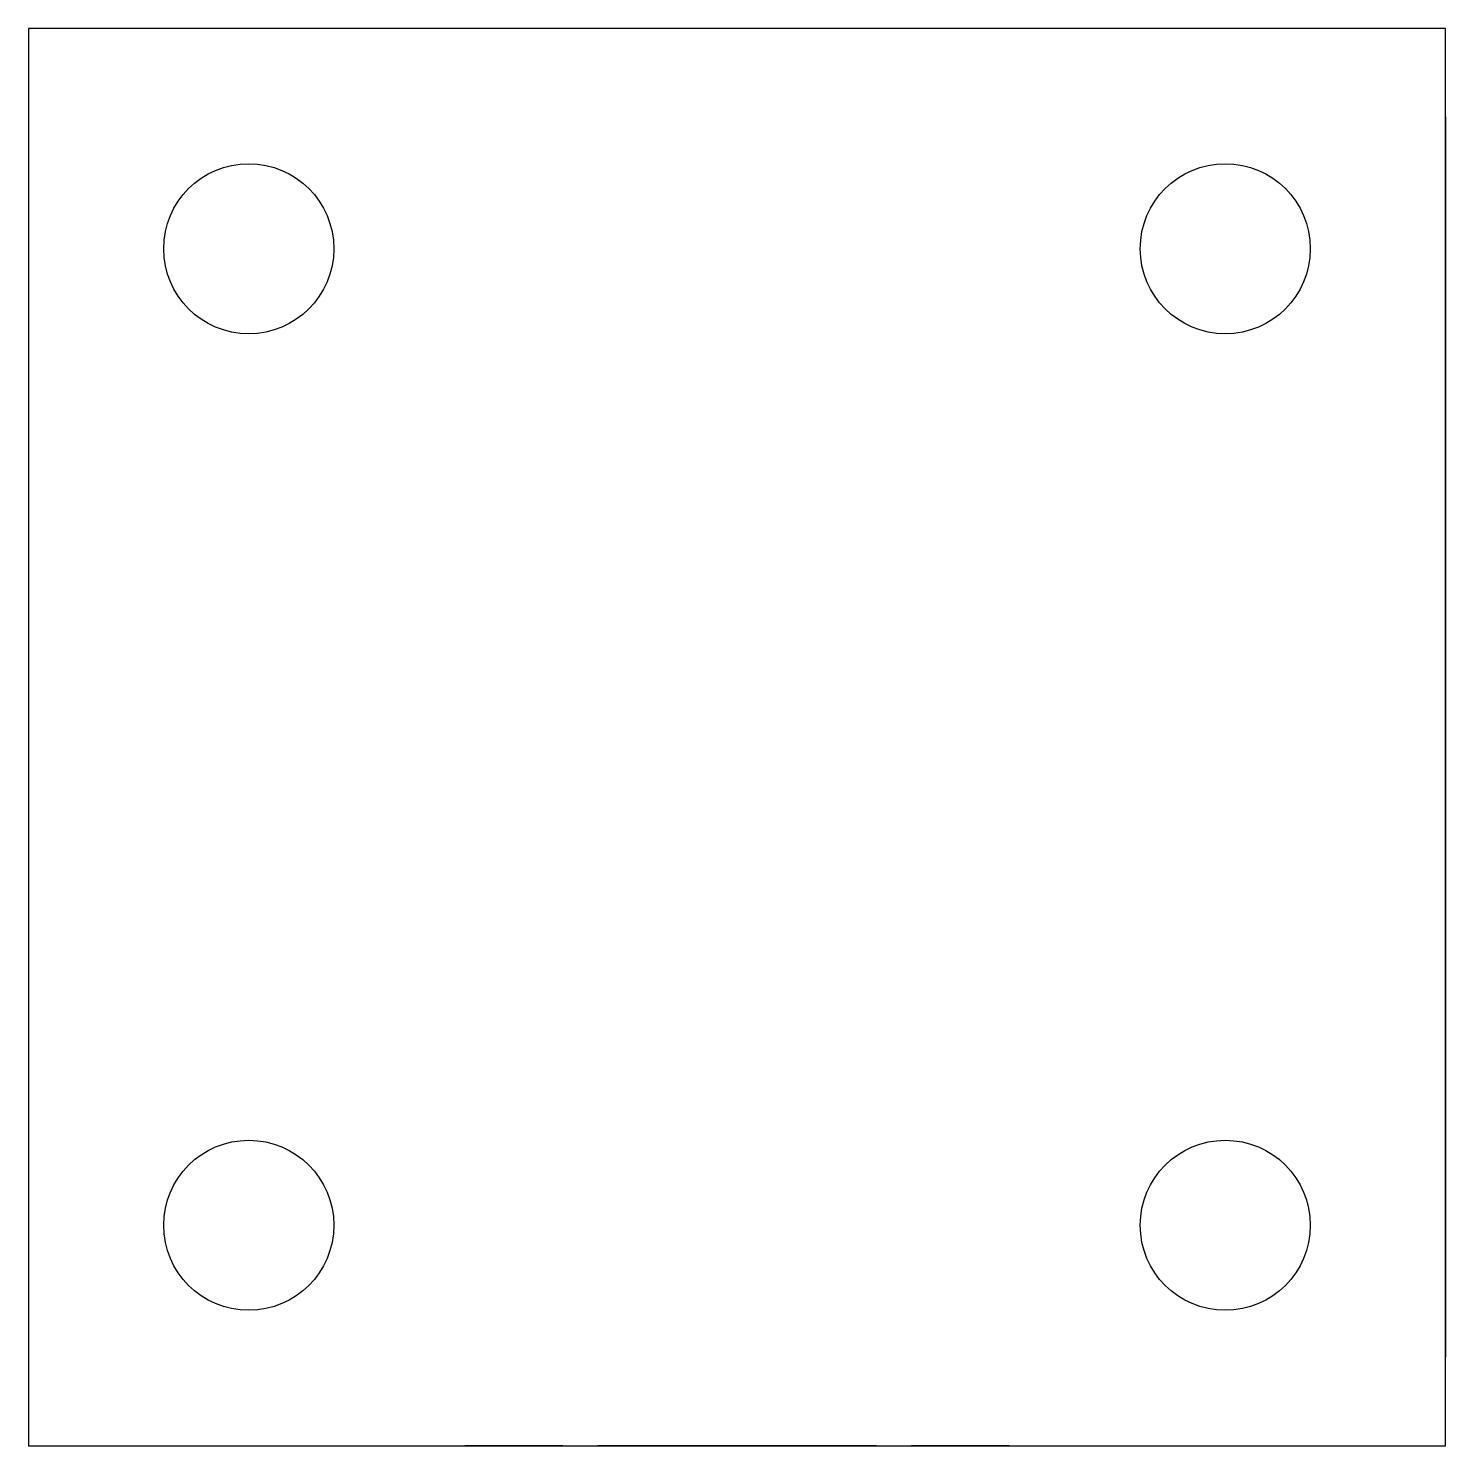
# Model space of a CAD drawing. Header units: inches. Extents: x 0.51 to 2.51, y 0.57 to 2.57.
import ezdxf

# ---------------------------------------------------------------- set-up
doc = ezdxf.new("R2010")
doc.units = ezdxf.units.IN
doc.header["$MEASUREMENT"] = 0

msp = doc.modelspace()

# ---------------------------------------------------------------- linework, layer by layer
msp.add_lwpolyline([(0.5124, 0.5716), (2.5124, 0.5716), (2.5124, 2.5716), (0.5124, 2.5716)], close=True)
at = {"extrusion": (1, 0, 0), "elevation": 2.5124}
msp.add_lwpolyline([(0.6966, 1.875), (2.4466, 1.875), (2.4466, 0.125), (0.6966, 0.125)], close=True, dxfattribs=at)
for centre in [(0.8234, 2.2606, 0.125), (2.2014, 2.2606, 0.125), (0.8234, 0.8826, 0.125), (2.2014, 0.8826, 0.125)]:
    msp.add_circle(centre, 0.12)
at = {"extrusion": (0, -1, 0)}
for centre, radius in [((1.1974, 1, -0.5716), 0.069), ((1.5124, 1, -0.5716), 0.197), ((1.8274, 1, -0.5716), 0.069)]:
    msp.add_circle(centre, radius, dxfattribs=at)

doc.saveas('drawing.dxf')
